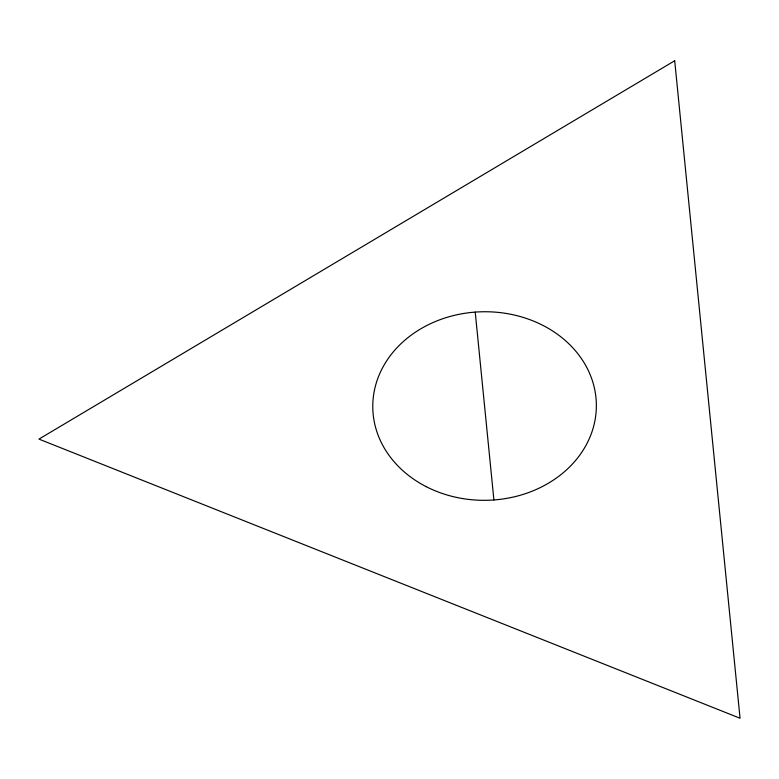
<?xml version="1.0" encoding="UTF-8"?>
<svg xmlns="http://www.w3.org/2000/svg" width="779" height="779" viewBox="0 0 779 779"><rect width="100%" height="100%" fill="white"/><g stroke="black" fill="none" stroke-linecap="round" stroke-linejoin="round"><path stroke-width="1.17" d="M475.229 312.106L493.905 499.962M674.702 60.752L38.95 439.103L740.05 718.248L674.702 60.752M426.171 486.641A111.796 94.288 -0.7 0 0 596.324 408.089A111.796 94.288 -0.7 0 0 431.206 323.363A111.796 94.288 -0.7 0 0 426.171 486.641"/></g></svg>
